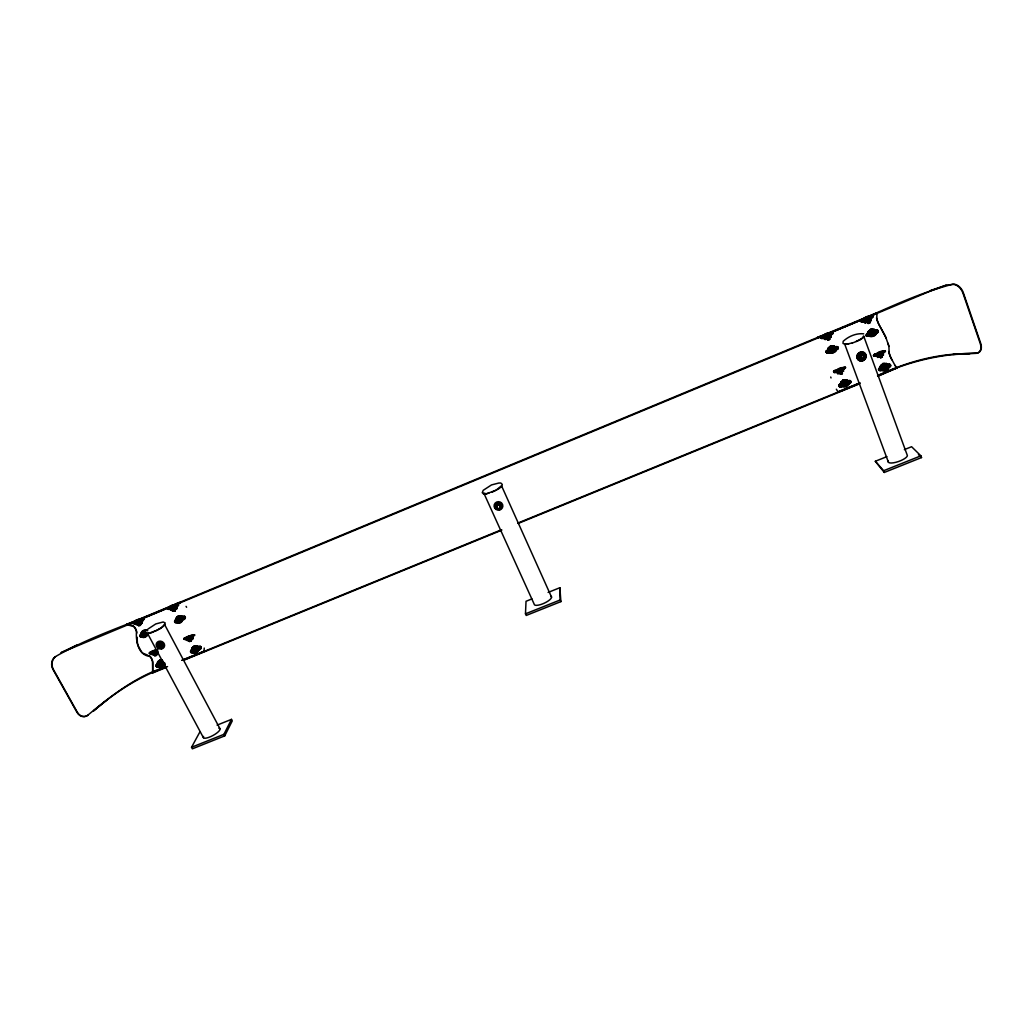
<?xml version="1.0" encoding="UTF-8"?>
<svg xmlns="http://www.w3.org/2000/svg" width="1033" height="1033" viewBox="0 0 1033 1033"><rect width="100%" height="100%" fill="white"/><g stroke="black" fill="none" stroke-linecap="round" stroke-linejoin="round"><path stroke-width="1.5" d="M548.097 592.438L559.873 587.712L560.893 601.619L526.21 615.461L525.474 613.834L526.029 601.283L531.918 598.92M501.935 506.906L500.618 503.342L497.196 502.942L495.091 506.105L496.473 509.153L499.895 509.553L501.935 506.906L500.618 503.342M500.269 505.783L499.895 504.672L500.424 506.493L500.321 505.266M499.895 509.553L497.674 508.765M500.359 506.235L499.959 504.775M159.392 647.471C165.977 646.994 156.138 641.131 158.759 647.097M159.637 644.063L158.733 646.271M159.353 644.463L161.342 645.199L160.722 647.007M499.959 505.511L499.623 507.435M499.585 505.357L499.12 504.724L499.843 505.189M195.818 647.768C196.632 650.751 196.67 646.839 194.566 647.549M194.359 647.084L195.921 647.355L195.65 649.137M497.467 507.461C495.336 506.118 499.869 504.285 497.751 504.814M497.919 505.047L496.731 505.821L497.131 505.214M497.08 504.427L496.499 505.796L497.26 504.556M495.091 506.105L497.196 502.942M496.473 509.153L495.156 505.589M178.477 620.317L177.792 618.16M180 618.522L179.174 617.321M177.043 618.47L177.134 619.555L178.929 620.394M161.393 662.644L159.973 664.142L160.916 665.02L162.013 664.142L161.019 663.315L161.303 661.546L159.172 661.624M160.296 665.162L158.914 663.793L159.108 662.424M145.743 632.583L145.55 633.939L145.33 632.712M183.603 660.022L204.03 651.668L204.237 648.04M143.703 635.166L142.296 632.842M496.796 505.305L497.183 507.823M500.489 505.976L499.275 508.197M166.093 667.486L152.677 672.974L152.497 661.649A4.313 1.704 67.4 0 0 149.682 656.42C138.164 654.987 135.788 641.157 136.459 631.86A4.352 1.73 66.7 0 0 133.619 626.566L126.517 624.474L876.991 312.779L876.746 318.319A4.687 0.697 68.2 0 0 878.941 324.401L886.224 338.243M152.677 672.974L152.858 662.876A4.868 1.924 67.4 0 0 148.984 655.645M136.692 622.499L137.053 621.53M137.144 622.731L137.893 622.047M137.389 623.725L136.924 621.324L140.23 620.639L141.818 621.337L142.231 622.989L140.514 624.371M143.961 619.645L143.264 618.612M196.903 648.969L197.083 649.15M860.089 356.876L860.347 355.132L860.825 357.909L863.072 357.883M150.456 652.456L149.475 653.812L151.812 653.515M153.517 653.76L153.078 651.423L156.357 650.713L156.771 652.378L158.307 652.998L153.336 655.051L151.786 654.418L151.36 652.766L153.078 651.423M156.357 653.205L155.996 651.862M168.185 608.811L168.973 607.494M171.504 608.05L171.878 607.068M172.201 609.276L171.788 606.849L175.081 606.164L176.604 606.9L177.03 608.553L175.261 609.961M885.591 367.528L885.914 365.889L884.958 364.894M884.894 367.102L886.12 365.049C884.132 361.434 881.627 366.625 884.932 364.262M885.798 365.45L885.94 367.115L885.772 366.366M886.082 366.186L886.366 367.438L886.12 365.049M883.112 368.252L882.737 366.211L883.744 365.011M872.627 330.16L873.815 331.386L872.446 332.884M826.723 337.494L826.723 338.901M845.084 383.411L845.691 381.397M844.413 383.617L846.44 381.913L844.555 380.622M184.106 638.265L185.217 638.756M833.45 348.237C833.476 351.143 834.057 346.481 831.952 347.217M833.153 349.89L833.67 347.385L831.901 346.675M833.605 348.521L833.941 349.8L833.592 348.224M188.238 639.298L187.916 638.523M194.656 635.424L194.604 634.675M496.576 505.679L496.796 505.008M839.196 372.371L839.442 371.609M841.546 369.995L841.611 371.57M842.411 373.61L840.63 374.204L842.218 373.804L842.321 372.487L839.855 373.933L842.399 373.313M868.107 317.544L865.912 319.533M869.799 322.89L867.991 323.484L869.592 323.109L869.721 321.715L867.204 323.226L869.863 322.709M878.424 354.823L879.018 355.998M881.859 355.52C883.848 352.679 876.049 356.643 879.845 356.514M878.889 355.817L881.859 354.603L881.278 353.428M859.521 356.23L861.07 354.564L859.882 355.572M873.169 333.969L873.957 332.897M872.459 334.292L874.021 333.155M199.821 732.048L191.531 747.285L192.358 748.822L224.729 735.883L232.27 720.879L231.469 719.368L217.085 725.127M193.688 648.259L194.385 650.416M191.531 747.285L223.903 734.347L231.469 719.368M179.639 620.743L178.696 619.813L180.026 617.23L177.857 617.334M158.669 662.14L158.436 663.857L159.753 665.058M143.045 632.532L143.729 634.688L145.137 634.365M136.756 622.228L137.634 621.634L136.64 621.827M838.486 369.866C837.053 370.602 838.615 373.507 840.049 372.874M171.969 607.404L171.465 607.378M161.768 664.348C163.511 663.393 158.824 666.414 161.961 664.516M817.064 337.856L817.49 337.223C863.162 321.34 906.07 296.213 952.904 284.178A10.175 6.869 59.5 0 1 963.35 292.791L980.73 343.382A10.098 6.727 57.2 0 1 976.676 353.079C942.419 353.596 908.64 361.098 877.753 376.038M817.297 338.385L930.501 291.009L946.125 285.198L952.465 284.437A10.175 6.857 59.5 0 1 962.911 293.036L980.291 343.64A10.098 6.715 57.2 0 1 976.237 353.338L952.955 354.551M158.165 648.35L161.936 648.053M163.718 645.586L163.253 646.258L161.729 643.391L158.411 643.004L158.875 642.332L162.194 642.72L163.718 645.586L161.471 648.737M161.355 647.084L162.168 645.845M161.729 643.391L162.194 642.72M160.98 644.747L161.6 643.972M161.342 645.199L160.477 644.45M158.191 645.225L158.656 644.553M158.63 645.212L159.185 644.36M157.649 647.394L157.106 644.812M156.629 645.483L158.875 642.332M860.566 356.204L862.452 355.12L863.601 356.759M500.631 508.159L501.999 506.39M858.152 356.088L860.489 353.247L864.427 354.009L865.628 357.276L863.291 360.117L859.753 359.691L858.152 356.088L859.753 359.691M858.552 356.437L860.889 353.596L864.427 354.009M873.931 333.259L873.492 333.788L873.195 332.497M843.148 381.19L842.967 384.095M843.483 381.616L843.277 383.695M870.457 330.715L869.967 332.368L871.839 333.039M870.78 331.154L870.729 332.82M873.518 332.923L872.523 330.702M830.816 347.682L830.416 349.012L831.229 349.567M876.333 313.516L876.991 312.779M866.803 320.863L866.17 321.973L867.358 322.219M869.373 321.211L869.734 320.178L867.281 320.514M195.715 649.06L195.521 650.842M193.752 647.446L193.042 649.667L195.25 649.55M842.024 371.893C843.587 369.737 838.15 371.157 839.016 372.887M161.587 663.845L159.779 664.593M880.736 365.811L882.027 368.161L885.565 368.148L887.799 365.798L886.495 363.461L882.97 363.474L880.736 365.811L882.311 369.401L885.836 369.401L888.083 367.051L887.799 365.798M145.007 633.319L144.865 635.114L143.91 634.21L144.568 633.81M841.004 382.107L843.251 379.757L846.724 379.757L847.964 382.12L848.274 383.346L846.027 385.696L842.554 385.683L841.004 382.107L842.554 385.683M842.231 384.47L845.704 384.47L847.964 382.12M868.288 331.645L869.566 333.956L873.105 333.917L875.364 331.554L874.073 329.256L870.535 329.307L868.288 331.645L869.863 335.247L873.401 335.209L875.661 332.846L875.364 331.554M828.337 348.186L830.597 345.835L834.083 345.797L835.31 348.121L835.645 349.399L833.373 351.749L829.886 351.775L828.337 348.186L829.886 351.775M829.551 350.51L833.037 350.471L835.31 348.121M864.44 336.629L860.063 339.883L852.16 343.15M191.867 648.246L194.256 645.935L197.781 647.097L198.026 649.68L195.637 651.991L192.086 650.829L191.867 648.246L192.784 649.15M192.086 650.829L194.721 651.1L197.109 648.776L196.877 646.193M163.395 663.857L162.271 660.384L159.689 660.113L157.3 662.424L157.468 665.02L161.006 666.169L163.395 663.857L163.214 661.262M157.468 665.02L160.05 665.291L162.452 662.979M179.729 621.879L182.144 619.568L180.995 616.068L178.373 615.836L175.959 618.16L177.108 621.646L179.729 621.879L176.165 620.717M178.786 620.949L181.214 618.625L180.995 616.068M143.936 631.822L147.357 633.939L144.943 636.263L141.392 635.101L141.237 632.532L143.652 630.207L146.234 630.466M141.392 635.101L143.974 635.347L146.402 633.022M827.252 335.351L825.457 336.487L825.69 337.287M868.779 318.306L865.357 319.533L869.127 318.784M133.67 622.202L133.012 623.131L134.083 623.519M137.789 624.436L137.169 623.88L138.68 622.86M172.007 608.063L172.266 609.057M177.624 606.139L178.554 605.312L177.508 605.648M175.145 609.354L174.603 608.282L172.537 608.811M175.236 610.735C175.597 608.45 170.135 612.401 174.784 610.968M196.373 650.17L195.844 650.648L196.567 650.351M879.858 353.092L877.65 354.254M145.924 634.624L145.175 634.921M149.811 652.223L149.217 652.895M152.781 651.888L154.446 651.487M153.323 652.559L154.576 651.926L154.821 652.921L153.246 654.186L154.524 654.418M153.581 653.553L153.594 652.327M156.461 653.786L156.654 653.05L154.821 652.921M184.429 637.994L183.771 638.911L185.346 639.259M190.421 636.78C187.761 637.71 185.72 638.665 189.827 637.09M180.284 602.316L178.27 602.73C137.867 621.995 93.9 634.236 55.162 656.781A9.297 7.89 78.9 0 0 52.993 669.487L76.959 712.305A9.232 7.735 83 0 0 87.766 715.236C111.383 695.545 136.111 676.37 165.809 666.801M147.861 629.123L155.802 623.932L163.162 621.995L165.151 622.886L164.815 624.978L160.399 628.555L150.095 633.358M93.783 710.82C115.541 691.813 140.114 675.995 167.553 666.595M136.924 621.324L135.22 622.718L135.633 624.371L137.221 625.055M135.633 624.371L137.337 622.989L140.643 622.292L142.231 622.989M93.512 710.833L107.161 699.806M171.788 606.849L170.032 608.269L170.458 609.922L171.994 610.645M170.458 609.922L172.214 608.514L175.507 607.83L177.03 608.553M151.786 654.418L156.771 652.378M187.786 637.154L186.017 638.51L186.457 640.176L187.941 640.822L192.951 638.768L192.525 637.116L191.04 636.444L187.786 637.154L188.226 638.807L186.457 640.176M161.445 646.813L162.091 646.335M826.594 337.817L829.641 336.823L828.75 338.23M866.338 319.868L867.384 319.249L867.849 320.23M866.687 321.186L869.321 320.088M152.871 652.21L154.498 651.126L153.878 651.655M824.192 335.557A4.623 1.704 -25.1 0 0 825.018 338.295L825.173 339.702L824.257 336.681L827.046 334.782L830.015 334.279L830.919 337.313L829.06 338.566M830.764 335.932L827.807 336.435L825.005 338.32L824.257 336.681M864.324 320.049L865.176 323.109L864.324 320.049L867.191 318.125L870.135 317.635L870.974 320.708L869.063 321.986M865.086 321.689L867.965 319.765L870.909 319.274M843.612 371.389L842.721 368.432L836.988 370.795A3.59 1.253 -24.7 0 1 835.994 370.24M840.81 373.21L837.879 373.739L837.75 372.448L843.483 370.085M880.568 356.876L877.663 357.392L876.849 354.409L882.621 352.033L883.435 355.016L881.523 356.256M860.347 355.132L861.419 355.042L860.941 355.688M877.663 357.392L877.611 356.049L880.478 354.19L883.396 353.673M143.122 631.718L144.878 631.305L145.847 632.209M195.805 650.093L193.83 649.873M831.139 346.868L829.977 348.922L831.823 349.593M832.43 349.438L833.153 349.051M883.551 364.507L882.453 365.424L882.518 367.335M496.705 489.745L501.509 485.73L551.557 597.151M860.102 354.9L860.876 354.448M142.722 620.084L143.613 619.271L142.373 619.012M142.838 620.575C145.924 617.217 129.474 623.119 134.677 623.506M137.492 623.583L139.442 622.938M168.702 607.869L167.785 608.695L170.071 608.966M169.102 607.985L168.108 609.38L170.445 609.121M168.302 608.631L178.373 605.118M139.817 624.061L140.746 623.209L139.261 622.757M174.073 606.281L171.659 606.72M185.088 638.213L184.158 639.014L185.617 639.014M193.545 636.354C196.644 632.558 178.025 640.783 186.392 639.298M190.524 639.827C193.726 636.832 184.261 640.55 189.852 640.06M188.329 639.388L191.066 638.756M827.123 335.402L825.47 336.59L825.974 337.262M839.906 371.544L841.921 370.873M879.729 353.144L878.063 354.874M61.115 652.585L76.907 644.992M495.724 490.326L485.6 494.123L483.664 494.084L482.256 492.689L483.237 490.301L491.488 484.929L498.862 483.018L500.824 483.018L502.283 484.4L501.341 486.775L499.146 488.519L492.25 492.121M856.125 341.536L862.297 338.243L863.627 335.945L907.116 454.843A10.136 2.996 -19.6 0 1 898.168 461.635A10.136 2.996 -19.6 0 1 888.315 461.131M843.148 384.676L845.872 384.689M61.386 652.559L180.452 602.833M126.723 624.991L877.224 313.335M136.756 621.13L133.373 622.589L133.954 623.028M170.135 607.262L176.553 604.667L178.425 604.822M825.38 335.196L822.642 336.332A1.911 0.71 -25.1 0 0 821.984 336.668M864.079 319.12L870.987 316.253A1.937 0.71 -25.8 0 1 872.795 316.279A1.937 0.71 -25.8 0 1 871.051 317.764M137.169 621.246L133.141 623.622L135.71 623.545M170.535 607.391L176.94 604.783M825.393 335.493L822.655 336.629A1.911 0.71 -25.1 0 0 821.997 336.965M864.066 319.442L870.974 316.576A1.937 0.71 -25.8 0 1 872.73 316.46A1.937 0.71 -25.8 0 1 871.71 317.751M826.09 335.596L822.862 336.823A1.911 0.71 -25.1 0 0 821.209 338.282A1.911 0.71 -25.1 0 0 823.056 338.282M828.35 334.55L831.1 333.401A1.911 0.71 -25.2 0 1 832.934 333.414A1.911 0.71 -25.2 0 1 831.255 334.873M148.623 633.758L141.495 636.702A1.769 1.201 -43.5 0 1 139.881 635.979A1.769 1.201 -43.5 0 1 141.327 633.991M176.01 619.645A1.769 1.214 -42.6 0 0 174.577 621.634A1.769 1.214 -42.6 0 0 176.217 622.344L179.096 621.156M831.5 351.465L828.763 352.602A1.898 1.369 -16.9 0 1 826.374 352.098A1.898 1.369 -16.9 0 1 827.485 350.148M834.238 350.329L836.975 349.206A1.911 1.369 -16.6 0 0 838.073 347.256A1.911 1.369 -16.6 0 0 835.684 346.752M154.317 650.609L157.817 649.215M189 636.341L194.553 634.998M157.287 649.925L149.565 653.243L150.792 653.463M838.344 369.814L835.62 370.937A1.898 0.659 -24.6 0 0 833.954 372.332A1.898 0.659 -24.6 0 0 835.774 372.306M841.069 368.691L843.793 367.567A1.898 0.659 -24.7 0 1 845.614 367.541A1.898 0.659 -24.7 0 1 843.935 368.949M190.808 636.651L193.675 635.476M190.563 637.038L194.178 634.882M196.167 647.936L199.033 646.761A1.756 1.227 -43.1 0 1 200.686 647.497A1.756 1.227 -43.1 0 1 199.279 649.486L192.125 652.417A1.756 1.227 -43.3 0 1 190.485 651.681A1.756 1.227 -43.3 0 1 191.893 649.692M842.863 382.894L840.152 384.005A1.885 1.395 -16.2 0 0 839.054 385.968A1.885 1.395 -16.2 0 0 841.43 386.497L849.591 383.153A1.898 1.395 -15.9 0 0 850.688 381.203A1.898 1.395 -15.9 0 0 848.3 380.673M164.66 663.664L157.545 666.582A1.756 1.214 -44.2 0 1 155.944 665.833A1.756 1.214 -44.2 0 1 157.365 663.845M883.912 369.104L881.175 370.227A1.911 1.395 -14.7 0 1 878.747 369.711A1.911 1.395 -14.7 0 1 879.819 367.748M886.663 367.98L889.4 366.857A1.911 1.395 -14.4 0 0 890.472 364.894A1.911 1.395 -14.4 0 0 888.031 364.391M162.091 665.097L164.931 663.935M196.696 650.932L199.55 649.757A1.756 1.227 -43.1 0 0 200.893 648.337M846.97 384.638L849.694 383.527A1.898 1.395 -15.8 0 0 850.779 381.564A1.898 1.395 -15.8 0 0 848.39 381.035M160.774 666.582L165.254 664.748M884.816 370.163L887.799 368.936M181.873 660.229L203.759 651.268M859.985 382.765L837.957 391.778L836.343 389.209M877.611 375.56C906.509 362.041 937.732 353.221 969.845 353.712M152.393 672.586L165.822 667.098M182.234 660.371L501.547 529.735M517.959 523.021L859.663 383.217M877.572 375.896L896.967 367.955L877.714 376.374M839.584 391.662L858.668 383.85M184.003 660.152L501.767 530.161M518.179 523.447L859.818 383.695M904.34 449.626L911.597 446.721L920.894 455.824L921.526 457.567L884.287 472.443L875.313 461.273L886.921 456.612M525.474 613.834L560.157 599.979L559.873 587.712M875.313 461.273L883.641 470.712L920.894 455.824M930.552 290.454L946.125 285.198M141.043 619.348L143.819 619.206M141.456 619.464L142.115 619.258M192.241 635.269L194.139 634.908M867.216 318.758L868.546 318.448M172.498 606.797L174.939 606.913M879.703 352.757L880.542 352.899M839.829 369.155L841.598 369.298M852.302 342.917L845.446 344.48L843.018 343.434L843.173 341.316C848.597 336.293 856.28 333.026 863.704 333.827M872.536 332.884L871.013 333.052M872.059 334.369L872.833 334.175M831.733 349.632L832.495 349.438M884.222 367.296L884.984 367.102M885.061 367.851L883.344 367.761L882.737 366.211M178.076 619.968L179.419 620.278L180.31 619.568L179.755 618.999M488.906 493.141L486.104 493.774L483.793 493.051L534.164 604.124A9.465 2.879 -24.3 0 0 544.52 603.065A9.465 2.879 -24.3 0 0 550.899 596.222M126.517 624.474L128.712 623.984L132.908 625.778A4.894 1.95 66.7 0 1 133.541 626.101M188.226 638.807L191.479 638.11L192.951 638.768M862.193 354.887L861.47 355.339M862.749 358.658L861.225 358.683L859.805 357.289L861.457 358.567M150.379 653.36L151.05 653.23M155.57 652.998L154.188 653.36L153.775 651.707M134.264 623.39L134.936 623.261M173.157 606.952L174.461 606.539M169.941 608.476L168.25 608.514M148.352 633.41L156.861 630.401L162.646 626.76L164.454 624.255L219.977 728.717M154.498 651.126L155.273 651.358M843.703 385.012L845.175 385.012M173.97 606.836L173.195 606.603M827.833 335.17L828.711 334.95M866.08 318.99L865.125 318.784M848.764 343.847L844.594 343.821L888.445 462.319M828.866 335.273L827.795 334.834M174.913 608.463L172.007 609.418L173.195 609.986M169.399 609.096L167.979 608.889M177.224 604.537L178.632 604.757L178.076 604.163M843.664 383.566L844.49 383.553M843.987 384.793L844.736 384.831M197.781 647.097L194.256 645.935M497.131 503.458L500.553 503.859M859.353 359.342L863.291 360.117M143.148 634.146L144.155 634.766M498.474 504.659L499.21 504.801M149.359 653.321L150.185 653.489M160.477 661.611L161.471 662.218M161.329 661.998L160.928 661.223M861.845 355.003L863.575 355.442L864.092 356.824M860.205 357.922L861.574 358.477M158.811 664.18L160.709 664.555M139.765 622.731L140.062 621.982M860.386 358.18L861.199 358.49M147.512 655.064L143.096 653.308A4.442 1.769 67.1 0 1 140.94 650.893L138.59 646.516A4.442 1.769 67 0 1 137.402 642.758L137.079 637.232M882.414 366.56L883.848 367.968M843.896 383.527L842.644 382.869M863.575 355.442L862.955 355.029M860.502 357.405L861.07 358.038M859.882 357.922L860.592 358.399M499.378 504.414L500.295 505.511M865.628 357.276L864.027 353.673M142.36 633.939L144.659 634.649M860.412 356.798L860.205 357.625M158.914 663.793L160.218 664.671M160.05 665.291L161.006 666.169M161.91 662.876L161.213 661.946M160.58 663.78L161.522 664.658M159.689 660.113L160.632 660.991M141.237 632.532L142.205 633.436M143.974 635.347L144.943 636.263M145.873 632.984L145.162 632.028M146.299 633.629L145.266 631.615M192.125 652.417L192.396 652.688A1.756 1.227 -43.3 0 1 190.756 651.952A1.756 1.227 -43.3 0 1 192.164 649.964M194.721 651.1L195.637 651.991M918.427 454.52L921.526 457.567M195.947 648.169L196.929 649.357M195.921 647.355L198.026 649.68M179.303 619.451L180.246 620.381M181.214 618.625L182.144 619.568M174.951 608.372L174.861 607.546M885.978 365.863L886.534 366.857M843.083 382.959L843.587 384.044M829.292 336.874L827.175 337.404L826.387 335.338M895.146 365.437L897.109 368.445M886.017 366.018L886.404 366.754M882.828 368.148L882.466 367.089M833.631 348.379L834.031 349.696M863.149 354.823L863.588 355.507M895.262 365.876L891.298 358.528A4.661 0.684 68 0 1 889.129 352.537L888.922 346.275L886.107 338.178A4.791 0.71 68.1 0 0 884.39 334.318L879.509 325.653A5.281 0.775 68.2 0 1 876.513 317.88M875.661 332.846L874.073 329.256M147.357 633.074L203.411 737.665M223.903 734.347L224.729 735.883M835.645 349.399L834.083 345.797M848.274 383.346L846.724 379.757M870.974 320.708L870.135 317.635M867.191 318.125L867.965 319.765M883.435 355.016L882.621 352.033M880.942 353.363L881.407 354.358M880.465 353.428L880.929 354.422M879.716 352.55L880.478 354.19M879.896 353.622L880.348 354.616M878.489 353.803L878.812 355.959M876.849 354.409L877.611 356.049M830.919 337.313L830.015 334.279M827.046 334.782L827.807 336.435M827.291 335.893L827.743 336.874M825.896 336.074L826.219 338.23M825.974 336.835L826.335 338.101L825.884 337.12M839.79 368.962L840.539 370.615M840.023 370.021L840.475 371.015M839.455 370.292L839.906 371.286M838.693 370.937L839.145 371.919M838.602 371.196L839.054 372.19M838.034 370.266L838.06 371.221M837.75 372.448L836.988 370.795L837.879 373.739M560.157 599.979L560.893 601.619M883.641 470.712L884.287 472.443M830.739 377.032L831.036 377.962M833.037 350.471L833.373 351.749M830.597 345.835L830.945 347.101M833.67 347.385L834.122 349.206M845.962 382.675L845.807 383.837L845.614 383.101M845.807 383.036L846.13 384.263M845.704 384.47L846.027 385.696M843.251 379.757L843.574 380.983M191.04 636.444L191.479 638.11M190.653 637.619L190.911 638.601M190.304 637.542L190.563 638.536M190.072 638.549L189.246 637.671L188.962 638.846M189.129 637.219L189.568 638.872M188.471 637.064L188.884 639.104M846.259 382.507L846.582 383.734M846.104 382.197L846.298 382.933M175.081 606.164L175.507 607.83M172.731 607.585L172.989 608.579M157.894 651.345L158.307 652.998M154.033 652.107L154.279 653.101M140.23 620.639L140.643 622.292M137.66 621.259L138.048 623.299M137.454 622.279L137.699 623.273M869.566 333.956L869.863 335.247M873.105 333.917L873.401 335.209M870.535 329.307L870.832 330.599M882.866 365.747L883.047 366.495M873.815 331.386L874.112 332.678M882.027 368.161L882.311 369.401M873.363 331.244L873.647 332.458M873.04 330.896L873.208 331.683M885.565 368.148L885.836 369.401M884.506 368.549L884.287 367.244L883.46 367.257L883.744 368.51M882.97 363.474L883.254 364.714M883.228 365.32L883.396 366.069M886.495 363.461L886.779 364.701M885.462 365.101L885.643 365.85M842.721 368.432L842.851 369.737M176.901 619.09L177.108 621.646M886.353 366.508L886.443 367.335M871.413 315.853A1.937 0.71 -25.8 0 1 872.511 316.266A1.937 0.71 -25.8 0 1 870.806 317.596M862.542 321.031A1.924 0.71 -25.7 0 1 860.734 321.005A1.924 0.71 -25.7 0 1 862.452 319.52M831.333 332.51A1.911 0.71 -25.2 0 1 832.469 332.884A1.911 0.71 -25.2 0 1 830.816 334.201M820.938 337.817A1.911 0.71 -25.1 0 1 820.873 337.262M821.764 336.474A1.911 0.71 -25.1 0 1 822.436 336.138M875.467 330.431A1.924 1.369 -15.3 0 1 877.882 331.993M877.456 332.484A1.924 1.369 -15.3 0 1 876.823 332.858M867.371 333.646A1.924 1.369 -15.5 0 0 866.287 335.596A1.924 1.369 -15.5 0 0 868.714 336.074L876.991 332.665A1.924 1.369 -15.2 0 0 878.076 330.715A1.924 1.369 -15.2 0 0 875.635 330.224M835.555 346.946A1.898 1.369 -16.6 0 1 837.957 347.437A1.898 1.369 -16.6 0 1 836.846 349.386M826.645 352.692A1.898 1.369 -16.9 0 1 826.762 350.691M884.868 350.781A1.924 0.659 -25.3 0 1 883.254 351.879M875.041 355.262A1.911 0.659 -25.2 0 1 874.357 355.481M874.305 354.177A1.911 0.659 -25.2 0 1 874.977 353.854M835.323 371.596A1.898 0.659 -24.6 0 1 834.07 371.906M833.515 371.622A1.898 0.659 -24.6 0 1 833.605 371.312M833.967 370.937A1.898 0.659 -24.6 0 1 835.168 370.227M841.314 386.639A1.885 1.382 -16.2 0 1 838.977 385.025M862.775 321.521A1.924 0.71 -25.7 0 1 860.967 321.495A1.924 0.71 -25.7 0 1 862.684 320.01M830.881 333.22A1.911 0.71 -25.2 0 1 832.663 333.091A1.911 0.71 -25.2 0 1 831.707 334.356M821.17 338.308A1.911 0.71 -25.1 0 1 821.442 337.365M877.43 330.121A1.924 1.369 -15.3 0 1 876.746 332.471M868.469 335.893A1.924 1.369 -15.5 0 1 866.041 335.402M828.543 352.395A1.898 1.369 -16.9 0 1 826.219 350.82M885.087 350.729A1.924 0.659 -25.3 0 1 885.1 351.272M884.726 351.659A1.924 0.659 -25.3 0 1 883.486 352.382M883.447 350.962A1.924 0.659 -25.3 0 1 884.119 350.729M875.261 355.752A1.911 0.659 -25.2 0 1 874.589 355.985M873.621 355.985A1.911 0.659 -25.2 0 1 875.209 354.345M845.381 367.335A1.898 0.659 -24.8 0 1 845.278 367.645M843.574 367.361A1.898 0.659 -24.8 0 1 844.245 367.128M835.555 372.087A1.898 0.659 -24.6 0 1 834.302 372.396M833.734 372.125A1.898 0.659 -24.6 0 1 835.4 370.718M889.206 364.029A1.911 1.395 -14.4 0 1 889.142 366.65M880.917 370.008A1.911 1.395 -14.7 0 1 878.489 369.491M841.211 386.277A1.885 1.382 -16.2 0 1 838.886 384.65M850.082 380.557A1.885 1.395 -15.9 0 1 849.371 382.933M142.063 636.586A1.769 1.201 -43.5 0 1 140.85 634.727M176.178 622.383A1.769 1.214 -42.6 0 1 175.507 620.394M183.719 616.585A1.769 1.214 -42.4 0 1 185.372 617.295A1.769 1.214 -42.4 0 1 183.951 619.271M156.887 664.542A1.756 1.214 -44.2 0 0 157.52 666.569L157.829 666.84A1.756 1.214 -44.2 0 1 157.248 666.969M200.841 648.517A1.756 1.227 -43.1 0 1 199.808 649.357M199.55 646.632A1.756 1.227 -43.1 0 1 201.035 646.903M191.544 652.327A1.756 1.227 -43.3 0 1 191.376 650.403M55.511 656.691A9.297 7.89 78.9 0 0 53.354 669.397L77.32 712.215A9.232 7.735 83 0 0 88.115 715.159M186.056 606.358A4.364 1.575 66.9 0 1 186.599 607.288M141.779 636.315A1.769 1.201 -43.5 0 1 140.256 635.024M183.448 616.301A1.769 1.214 -42.4 0 1 185.088 617.011A1.769 1.214 -42.4 0 1 183.667 618.999M175.894 622.111A1.769 1.214 -42.6 0 1 175.223 620.11M157.236 666.298A1.756 1.214 -44.2 0 1 156.306 664.852M199.279 646.374A1.756 1.227 -43.1 0 1 200.931 647.11A1.756 1.227 -43.1 0 1 199.524 649.086M192.383 652.017A1.756 1.227 -43.3 0 1 191.092 650.131M148.171 634.223A4.274 2.892 -43.4 0 1 143.213 637.503A4.274 2.892 -43.4 0 1 141.586 633.578M145.149 630.453A4.274 2.892 -43.4 0 1 147.667 630.698M148.365 632.635A4.274 2.905 -43.4 0 1 143.69 637.309A4.274 2.905 -43.4 0 1 141.392 633.397M143.522 630.943A4.274 2.905 -43.4 0 1 147.474 630.517M157.274 647.523A4.313 3.887 25.5 0 1 158.94 641.261A4.313 3.887 25.5 0 1 164.621 645.573A4.313 3.887 25.5 0 1 158.604 648.53M828.918 350.871A3.603 2.595 -16.7 0 1 829.241 349.825M831.113 346.546A4.61 3.319 -16.8 0 1 836.549 349.671A4.61 3.319 -16.8 0 1 829.693 352.912A4.61 3.319 -16.8 0 1 829.512 347.295M869.024 335.363A3.641 2.595 -15.4 0 1 869.102 333.336M870.987 330.043A4.661 3.319 -15.4 0 1 876.578 333.13A4.661 3.319 -15.4 0 1 869.67 336.384A4.661 3.319 -15.4 0 1 869.373 330.805M843.741 380.415A4.584 3.37 -16 0 1 849.178 383.63A4.584 3.37 -16 0 1 842.36 386.82A4.584 3.37 -16 0 1 842.14 381.151M837.711 372.28A4.597 1.588 -24.7 0 1 835.917 370.64A4.597 1.588 -24.7 0 1 841.637 367.658A4.597 1.588 -24.7 0 1 843.406 369.298M837.853 372.603A4.597 1.588 -24.7 0 1 836.356 370.666A4.597 1.588 -24.7 0 1 842.683 367.89A4.597 1.588 -24.7 0 1 842.515 370.563M883.396 364.145A4.623 3.37 -14.6 0 1 888.612 365.411A4.623 3.37 -14.6 0 1 887.179 369.775M885.565 370.537A4.623 3.37 -14.6 0 1 880.348 369.272A4.623 3.37 -14.6 0 1 881.795 364.894M863.485 318.9A3.667 1.343 -25.7 0 1 867.823 316.305A3.667 1.343 -25.7 0 1 869.734 317.428M865.783 317.957A4.687 1.704 -25.7 0 1 870.328 316.731A4.687 1.704 -25.7 0 1 870.742 318.642M862.891 321.444A4.687 1.704 -25.7 0 1 864.311 318.9M865.099 322.051A4.687 1.704 -25.7 0 1 863.691 319.881A4.687 1.704 -25.7 0 1 870.109 317.041A4.687 1.704 -25.7 0 1 869.825 319.959M829.912 333.414A3.615 1.343 -25.1 0 1 829.719 334.046M825.16 338.617A4.623 1.704 -25.1 0 1 823.598 336.526A3.615 1.343 -25.1 0 1 823.262 336.164M823.443 335.531A3.615 1.343 -25.1 0 1 826.413 333.401A3.615 1.343 -25.1 0 1 829.589 332.975M830.726 335.247A4.623 1.704 -25.1 0 1 829.693 336.216M825.638 334.627A4.623 1.704 -25.1 0 1 831.191 334.369M823.598 336.526A4.623 1.704 -25.1 0 1 829.964 333.711A4.623 1.704 -25.1 0 1 829.848 336.538M877.417 355.946A4.649 1.588 -25.2 0 1 875.777 354.254A4.649 1.588 -25.2 0 1 881.575 351.233A4.649 1.588 -25.2 0 1 883.202 352.937M877.572 356.282A4.649 1.588 -25.2 0 1 876.229 354.267A4.649 1.588 -25.2 0 1 882.621 351.465A4.649 1.588 -25.2 0 1 882.272 354.216M198.039 647.51A3.331 2.324 -43.3 0 1 199.059 648.982M195.663 646.154A4.248 2.97 -43.2 0 1 198.827 649.951A4.248 2.97 -43.2 0 1 192.732 652.83A4.248 2.97 -43.2 0 1 194.243 646.826M195.482 645.974A4.248 2.97 -43.2 0 1 198.646 649.77A4.248 2.97 -43.2 0 1 192.551 652.649A4.248 2.97 -43.2 0 1 194.049 646.645M164.57 662.721A4.261 2.944 -44.2 0 1 159.947 667.395A4.261 2.944 -44.2 0 1 157.61 663.418M164.389 662.54A4.261 2.944 -44.2 0 1 159.999 667.189A4.261 2.944 -44.2 0 1 157.236 663.728A4.261 2.944 -44.2 0 1 162.349 659.984M182.208 617.463A3.344 2.298 -42.5 0 1 183.203 618.909A4.274 2.931 -42.5 0 1 178.425 623.144A4.274 2.931 -42.5 0 1 176.256 619.232M181.614 622.008A3.344 2.298 -42.5 0 1 180.517 622.667M179.819 616.107A4.274 2.931 -42.5 0 1 183.254 618.896M179.626 615.913A4.274 2.931 -42.5 0 1 183.073 618.715A4.274 2.931 -42.5 0 1 178.244 622.964A4.274 2.931 -42.5 0 1 176.075 619.051M191.028 635.063A3.357 1.098 -14.8 0 1 190.395 637.077M185.992 639.207A4.287 1.407 -14.8 0 1 185.901 637.322A4.287 1.407 -14.8 0 1 191.337 635.773A4.287 1.407 -14.8 0 1 192.822 637.258M186.082 639.53A4.287 1.407 -14.8 0 1 185.992 637.645A4.287 1.407 -14.8 0 1 191.428 636.108A4.287 1.407 -14.8 0 1 192.913 637.593M152.729 653.45A4.287 1.382 -14.3 0 1 151.038 651.707A4.287 1.382 -14.3 0 1 157.481 650.093M152.819 653.773A4.3 1.382 -14.4 0 1 151.115 652.043A4.3 1.382 -14.4 0 1 157.571 650.428M175.868 604.976A3.37 1.175 -14.3 0 1 176.088 605.855M171.982 607.559A3.37 1.175 -14.3 0 1 170.045 607.391M169.683 607.03A3.37 1.175 -14.3 0 1 171.426 605.454A3.37 1.175 -14.3 0 1 175.068 604.796M176.927 607.081A4.313 1.498 -14.3 0 1 175.959 607.791M171.362 609.07A4.313 1.498 -14.3 0 1 169.115 607.714A4.313 1.498 -14.3 0 1 173.841 605.609A4.313 1.498 -14.3 0 1 177.314 606.423M171.439 609.405A4.313 1.498 -14.3 0 1 169.657 607.585A4.313 1.498 -14.3 0 1 175.894 605.829A4.313 1.498 -14.3 0 1 176.049 608.114M136.111 622.008A3.383 1.162 -13.9 0 1 135.284 621.827M134.897 621.479A3.383 1.162 -13.9 0 1 136.576 619.929A3.383 1.162 -13.9 0 1 140.23 619.258M141.056 619.438A3.383 1.162 -13.9 0 1 141.444 619.787M134.406 623.131A4.326 1.472 -13.9 0 1 138.409 620.2A4.326 1.472 -13.9 0 1 142.18 621.504M135.375 623.764A4.326 1.472 -13.9 0 1 135.478 621.595A4.326 1.472 -13.9 0 1 141.444 620.355A4.326 1.472 -13.9 0 1 141.314 622.525M218.854 728.188A9.413 2.621 -28.4 0 1 212.94 735.509A9.413 2.621 -28.4 0 1 203.578 736.439M891.853 359.781A5.242 0.775 68 0 1 888.871 351.517M887.928 343.201A4.791 0.71 68.1 0 1 888.767 346.417M134.225 626.708A4.894 1.95 66.7 0 1 136.834 633.087M862.787 321.198A1.937 0.71 -25.7 0 1 860.967 321.186A1.937 0.71 -25.7 0 1 862.697 319.701M822.823 337.791A1.911 0.71 -25.1 0 1 821.08 337.455M830.868 332.91A1.911 0.71 -25.2 0 1 832.701 332.923A1.911 0.71 -25.2 0 1 831.036 334.382M866.764 336.384A1.924 1.369 -15.5 0 1 867.462 334.033M875.713 330.612A1.924 1.369 -15.2 0 1 878.166 331.102A1.924 1.369 -15.2 0 1 877.082 333.052M828.866 352.976A1.898 1.369 -16.9 0 1 826.477 352.473A1.898 1.369 -16.9 0 1 827.588 350.523M835.774 347.14A1.898 1.369 -16.6 0 1 838.176 347.63A1.898 1.369 -16.6 0 1 837.066 349.58M175.907 622.77A1.769 1.214 -42.6 0 1 175.713 620.265M183.461 616.959A1.769 1.214 -42.4 0 1 185.114 617.669A1.769 1.214 -42.4 0 1 183.693 619.658M140.32 636.715A1.769 1.201 -43.5 0 1 141.043 634.611M885.255 350.652A1.924 0.659 -25.3 0 1 883.512 352.085M875.287 355.468A1.911 0.659 -25.2 0 1 873.647 355.701A1.911 0.659 -25.2 0 1 873.995 354.771M874.551 354.384A1.911 0.659 -25.2 0 1 875.222 354.048M835.542 371.803A1.898 0.659 -24.6 0 1 833.825 371.518M834.186 371.144A1.898 0.659 -24.6 0 1 835.387 370.434M845.278 367.361A1.898 0.659 -24.8 0 1 843.703 368.445M881.265 370.602A1.911 1.395 -14.7 0 1 879.819 370.744M879.225 370.498A1.911 1.395 -14.7 0 1 879.909 368.122M888.109 364.765A1.911 1.395 -14.4 0 1 890.549 365.269A1.911 1.395 -14.4 0 1 889.49 367.231M841.533 386.871A1.885 1.395 -16.2 0 1 839.145 386.329A1.885 1.395 -16.2 0 1 840.242 384.379M199.304 647.032A1.756 1.227 -43.1 0 1 200.957 647.768M156.732 666.879A1.756 1.214 -44.2 0 1 157.649 664.103M883.744 352.576A1.924 0.659 -25.3 0 0 885.488 351.143A1.924 0.659 -25.3 0 0 883.706 351.155L875.455 354.551A1.911 0.659 -25.2 0 0 873.724 355.972A1.911 0.659 -25.2 0 0 875.519 355.959M183.177 616.675A1.769 1.214 -42.4 0 1 184.83 617.398A1.769 1.214 -42.4 0 1 183.409 619.374M871.284 318.254A1.937 0.71 -25.8 0 0 873.027 316.769A1.937 0.71 -25.8 0 0 871.219 316.744L862.929 320.191A1.937 0.71 -25.7 0 0 861.199 321.676A1.937 0.71 -25.7 0 0 863.02 321.689M192.654 647.497C193.726 650.041 194.927 644.786 192.654 647.497M178.309 616.985C176.979 620.084 176.114 615.384 178.309 616.985M158.023 661.701C159.043 664.245 160.309 658.989 158.023 661.701M141.934 631.757C142.941 634.262 144.233 629.032 141.934 631.757A1.485 1.007 -43.4 0 0 142.89 633.19A1.485 1.007 -43.4 0 0 144.142 631.06A1.485 1.007 -43.4 0 0 141.921 631.718M137.88 625.249L140.746 624.72L137.88 625.249M138.525 625.688L140.32 625.352L138.525 625.688M154.02 655.309L156.848 654.754L154.02 655.309M154.666 655.735L156.435 655.387L154.666 655.735M173.376 611.239L175.145 610.916L173.376 611.239M870.561 329.927C871.439 332.82 873.686 327.771 870.561 329.927M845.084 380.596C842.967 383.398 842.941 378.233 845.084 380.596M827.213 339.56C829.589 341.368 831.036 336.138 827.213 339.56M827.962 339.934L829.757 339.341L827.962 339.934M830.532 346.494C831.333 349.399 833.644 344.351 830.532 346.494M188.703 641.054L191.518 640.512L188.703 641.054M189.349 641.48L191.105 641.144L189.349 641.48M879.806 357.289C882.053 358.993 883.719 353.945 879.806 357.289M880.555 357.65L882.35 357.056L880.555 357.65M861.832 360.943A4.713 4.403 -38.7 0 0 865.267 353.66A4.713 4.403 -38.7 0 0 857.338 354.771A4.713 4.403 -38.7 0 0 861.832 360.943M861.909 361.008A4.713 4.403 -38.7 0 0 865.344 353.738A4.713 4.403 -38.7 0 0 857.416 354.848A4.713 4.403 -38.7 0 0 861.909 361.008M830.687 348.173A1.601 1.149 -16.8 0 0 833.102 346.894A1.601 1.149 -16.8 0 0 830.803 346.12A1.601 1.149 -16.8 0 0 830.687 348.173M829.15 352.46A4.61 3.319 -16.8 0 0 836.485 349.412A4.61 3.319 -16.8 0 0 830.48 346.494A4.61 3.319 -16.8 0 0 829.15 352.46M870.729 331.606A1.627 1.162 -15.4 0 0 873.156 330.315A1.627 1.162 -15.4 0 0 870.806 329.566A1.627 1.162 -15.4 0 0 870.729 331.606M869.127 335.932A4.661 3.319 -15.4 0 0 876.513 332.871A4.661 3.319 -15.4 0 0 870.354 329.992A4.661 3.319 -15.4 0 0 869.127 335.932M843.367 382.171A1.601 1.175 -16.1 0 0 845.769 380.906A1.601 1.175 -16.1 0 0 843.47 380.105A1.601 1.175 -16.1 0 0 843.367 382.171M883.202 365.85A1.614 1.175 -14.6 0 0 885.617 364.572A1.614 1.175 -14.6 0 0 883.254 363.784A1.614 1.175 -14.6 0 0 883.202 365.85M881.575 370.098A4.623 3.37 -14.6 0 0 888.935 367.077A4.623 3.37 -14.6 0 0 882.776 364.107A4.623 3.37 -14.6 0 0 881.575 370.098M193.636 648.956A1.485 1.033 -43.2 0 0 194.85 646.813A1.485 1.033 -43.2 0 0 192.616 647.459A1.485 1.033 -43.2 0 0 193.636 648.956M158.979 663.16A1.485 1.02 -44.1 0 0 160.218 661.017A1.485 1.02 -44.1 0 0 157.997 661.662A1.485 1.02 -44.1 0 0 158.979 663.16M177.702 618.793A1.485 1.02 -42.5 0 0 178.941 616.662A1.485 1.02 -42.5 0 0 176.695 617.334A1.485 1.02 -42.5 0 0 177.702 618.793M494.704 508.055A4.39 4.235 7.1 0 0 502.309 507.991A4.39 4.235 7.1 0 0 498.384 501.676A4.39 4.235 7.1 0 0 494.704 508.055"/></g></svg>
